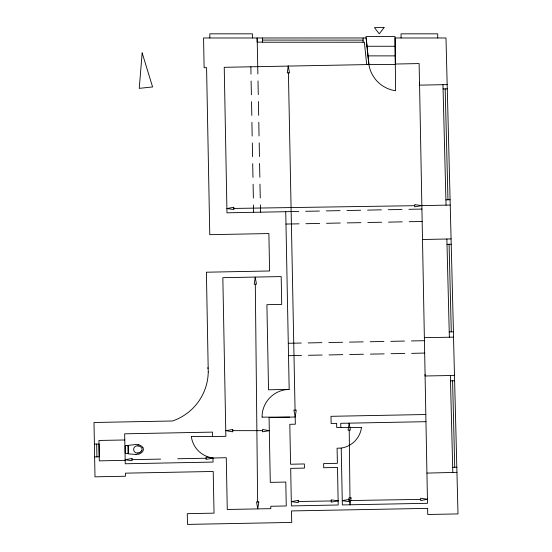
<?xml version="1.0" encoding="UTF-8"?>
<svg xmlns="http://www.w3.org/2000/svg" width="552" height="552" viewBox="0 0 552 552"><rect width="100%" height="100%" fill="white"/><g stroke="black" fill="none" stroke-linecap="round" stroke-linejoin="round"><path stroke-width="0.83" d="M262.069 417.084L262.186 414.297A27.469 27.469 0 0 1 286.322 389.608L289.11 389.388M127.981 453.192L127.429 453.689M125.801 445.409L125.249 445.906L125.256 453.247L127.464 453.689M445.878 199.865L450.073 199.748M447.044 244.343L451.177 244.225M449.259 331.904L453.392 331.786M361.505 427.407A23.922 23.922 0 0 1 341.233 448.072L337.093 448.21L337.389 463.307L323.631 463.597L323.686 467.737L337.5 467.447L338.203 504.99L291.387 505.922L290.69 468.379L304.449 468.089L304.331 463.949L290.573 464.239L289.814 424.309L295.354 424.191L295.182 417.015L293.899 410.143L296.231 410.143L295.182 417.015L269.065 417.54L270.287 482.365L285.791 482.075L286.26 505.977L270.756 506.267L270.811 508.661L227.265 509.475L226.272 457.712L212.982 458.001L213.037 462.079L125.249 463.77L124.662 433.81L212.458 432.119L212.575 436.549L225.865 436.315L222.835 277.69L281.189 276.58L281.713 304.393L266.906 304.683L268.541 389.795L289.172 389.388L285.736 211.699L298.735 211.409M452.64 467.33L456.835 467.213M419.527 82.807L424.364 337.679L453.509 337.155L458.001 513.905L427.745 514.492L427.627 508.371L291.504 510.931L291.725 522.433L187.507 524.4L187.273 513.67L214.031 513.146L213.217 471.47L125.421 473.161L125.476 476.245L94.992 476.831L94.406 444.125L99.015 444.008L98.953 440.455L124.78 439.985M341.233 448.093L342.343 504.928L427.51 503.3L426.931 473.098L456.952 472.339M346.946 210.533L360.704 210.243M367.584 210.126L381.397 209.836M305.905 223.705L319.663 223.415M326.542 223.298L340.301 223.008M388.511 222.132L402.27 221.842M308.182 342.923L321.94 342.633M370.151 341.757L383.909 341.467M390.788 341.35L404.54 341.06M329.047 354.936L342.806 354.639M349.685 354.522L363.444 354.232M411.654 353.356L424.654 353.066M453.571 337.155L445.988 37.978L395.039 37.978L395.391 64.556L368.922 64.556L366.01 36.577L395.039 36.577L395.563 90.735A31.381 31.381 0 0 1 368.902 64.515L366.707 64.556L364.375 42.235L262.476 42.228L262.476 37.978M395.563 64.032L419.12 63.57L419.527 85.139L447.154 84.615M421.859 205.634L450.19 205.054M422.501 239.506L451.067 238.926M125.187 460.333L99.305 460.858L99.015 444.008L99.243 456.835L94.64 456.89M368.922 64.556L224.236 67.303L226.975 212.81L285.736 211.699M408.915 209.311L421.914 209.077M409.149 221.725L422.149 221.49M285.97 224.057L299.025 223.822M411.419 340.943L424.419 340.708M288.303 343.275L301.302 343.04M288.53 355.688L301.537 355.46M425.84 414.511L330.972 416.318L331.145 423.487L336.63 423.37L336.685 427.51L361.519 427.455M425.971 421.68L340.77 423.315L340.825 427.455M177.709 458.76L206.103 458.236M132.066 459.63L160.632 459.105M388.277 209.719L402.035 209.484M326.308 210.885L340.066 210.65M305.67 211.292L319.429 211.057M367.818 222.484L381.632 222.249M347.18 222.891L360.939 222.656M328.82 342.516L342.571 342.281M349.45 342.109L363.209 341.874M370.378 354.115L384.137 353.88M391.016 353.708L404.775 353.473M308.409 355.281L322.168 355.046M349.161 500.554L420.631 499.387M233.793 208.435L414.745 205.696M298.266 501.492L331.262 500.968M443.077 88.927L447.272 88.872M450.48 380.818L454.62 380.756M262.476 40.075L363.092 40.13M262.476 42.118L257.17 42.118L257.17 37.978L257.867 74.002M366.997 46.258L395.218 46.258M367.991 55.876L395.391 55.876M207.324 368.053L208.201 368.053M262.124 417.133L289.697 417.133M232.744 430.657L262.476 430.657M191.351 436.549L212.575 436.549M125.828 445.464L127.464 445.464M127.429 445.409L127.988 445.961M135.971 454.448L128.395 453.861L128.278 445.354L135.799 444.532A8.611 8.611 0 0 1 138.545 444.746M368.895 64.515L366.162 37.978L203.564 37.978L204.123 67.71L206.572 67.648L209.774 234.669L268.886 233.558L269.59 270.984L206.393 272.212L208.249 371.993M425.061 374.463L426.931 473.098M445.174 88.872L447.976 199.81M449.08 244.288L451.294 331.849M442.959 84.67L446.05 205.172M450.363 375.512L452.812 472.457M446.865 239.044L449.369 337.21M452.578 380.756L454.738 467.268M257.984 80.882L258.281 94.64M258.391 101.52L258.688 115.334M259.557 163.489L259.854 177.302M259.971 184.182L260.261 197.94M251.105 80.999L251.401 94.813M251.519 101.692L251.809 115.451M252.685 163.661L252.975 177.42M253.092 184.299L253.382 198.058M424.364 337.679L425.123 375.981L454.503 375.457L454.503 374.463M288.42 72.898L295.065 410.143M94.406 444.125L93.999 422.501L172.479 420.983A52.709 52.709 0 0 0 208.249 371.993M259.212 142.851L259.447 156.609M258.805 122.213L259.033 135.971M252.333 142.968L252.568 156.727M251.926 122.33L252.154 136.089M96.683 444.07L96.917 456.835M260.378 204.82L260.496 212.168M253.499 204.937L253.616 212.285M250.877 66.778L250.987 74.12M349.223 430.132L349.975 497.932M255.307 284.163L257.639 501.899M437.715 37.978L437.715 33.838L401.049 33.838L401.049 37.978M363.092 37.978L363.092 42.235M252.45 37.978L252.45 33.838L209.836 33.838L209.836 37.978M128.043 445.988L128.043 453.164M212.941 457.939A24.736 24.736 0 0 1 191.33 436.542M142.844 447.603A3.291 3.291 0 0 1 142.892 451.122A5.734 5.734 0 0 1 141.25 452.881A8.197 8.197 0 0 1 138.952 454.013M138.938 453.944A11.537 11.537 0 0 1 135.93 454.386M137.275 453.047A3.588 3.588 0 0 1 133.639 449.507A3.588 3.588 0 0 1 137.179 445.878M137.206 445.892A4.851 4.851 0 0 1 138.945 446.071M138.945 446.037A5.513 5.513 0 0 1 140.622 446.858A3.885 3.885 0 0 1 141.691 448.051A2.712 2.712 0 0 1 141.767 450.687M141.747 450.715A3.898 3.898 0 0 1 140.691 451.957M140.663 451.902A4.982 4.982 0 0 1 139.166 452.688M139.145 452.674A6.445 6.445 0 0 1 137.255 452.985M142.913 447.603A5.748 5.748 0 0 0 141.181 445.899A9.108 9.108 0 0 0 138.545 444.76M142.161 52.909L139.242 88.355L152.594 86.954L142.161 52.909M288.241 66.019L287.254 72.954L289.524 72.898L288.241 66.019M255.245 277.283L254.196 284.163L256.473 284.163L255.245 277.283M258.805 501.899L257.756 508.778L256.528 501.899L258.805 501.899M351.086 497.932L350.037 504.873L348.809 497.994L351.086 497.932M349.161 423.253L348.057 430.132L350.389 430.077L349.161 423.253M384.082 27.6L379.245 33.838L374.463 27.6L384.082 27.6M132.011 458.464L125.187 459.747L132.066 460.741L132.011 458.464M349.105 499.387L342.281 500.671L349.161 501.664L349.105 499.387M427.51 499.277L420.693 500.554L420.631 498.228L427.51 499.277M233.793 207.269L226.913 208.552L233.855 209.539L233.793 207.269M212.982 458.119L206.103 459.402L206.103 457.125L212.982 458.119M338.141 500.85L331.262 502.134L331.207 499.857L338.141 500.85M421.624 205.634L414.745 206.862L414.745 204.585L421.624 205.634M298.266 500.381L291.387 501.609L298.266 502.658L298.266 500.381M232.744 429.49L225.865 430.657L232.744 431.823L232.744 429.49M269.41 430.657L262.476 431.823L262.476 429.49L269.41 430.657"/></g></svg>
